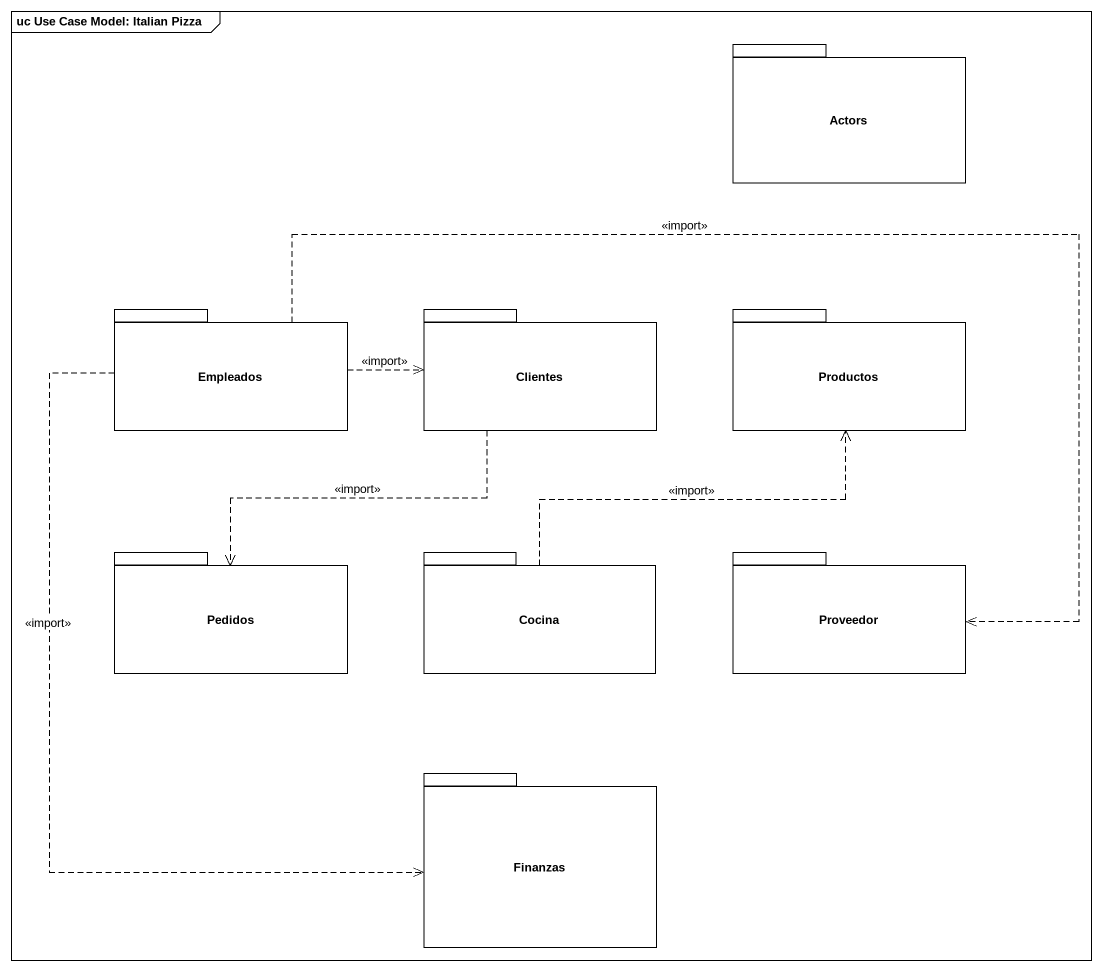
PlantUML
@startuml
mainframe uc Use Case Model: Italian Pizza
package Actors {
}
package Empleados {
}
package Clientes {
}
package Productos {
}
package Pedidos {
}
package Cocina {
}
package Proveedor {
}
package Finanzas {
}
Empleados .right.> Clientes : <<import>>
Empleados .right.> Proveedor : <<import>>
Empleados ..> Finanzas : <<import>>
Clientes ..> Pedidos : <<import>>
Cocina .up.> Productos : <<import>>
@enduml
